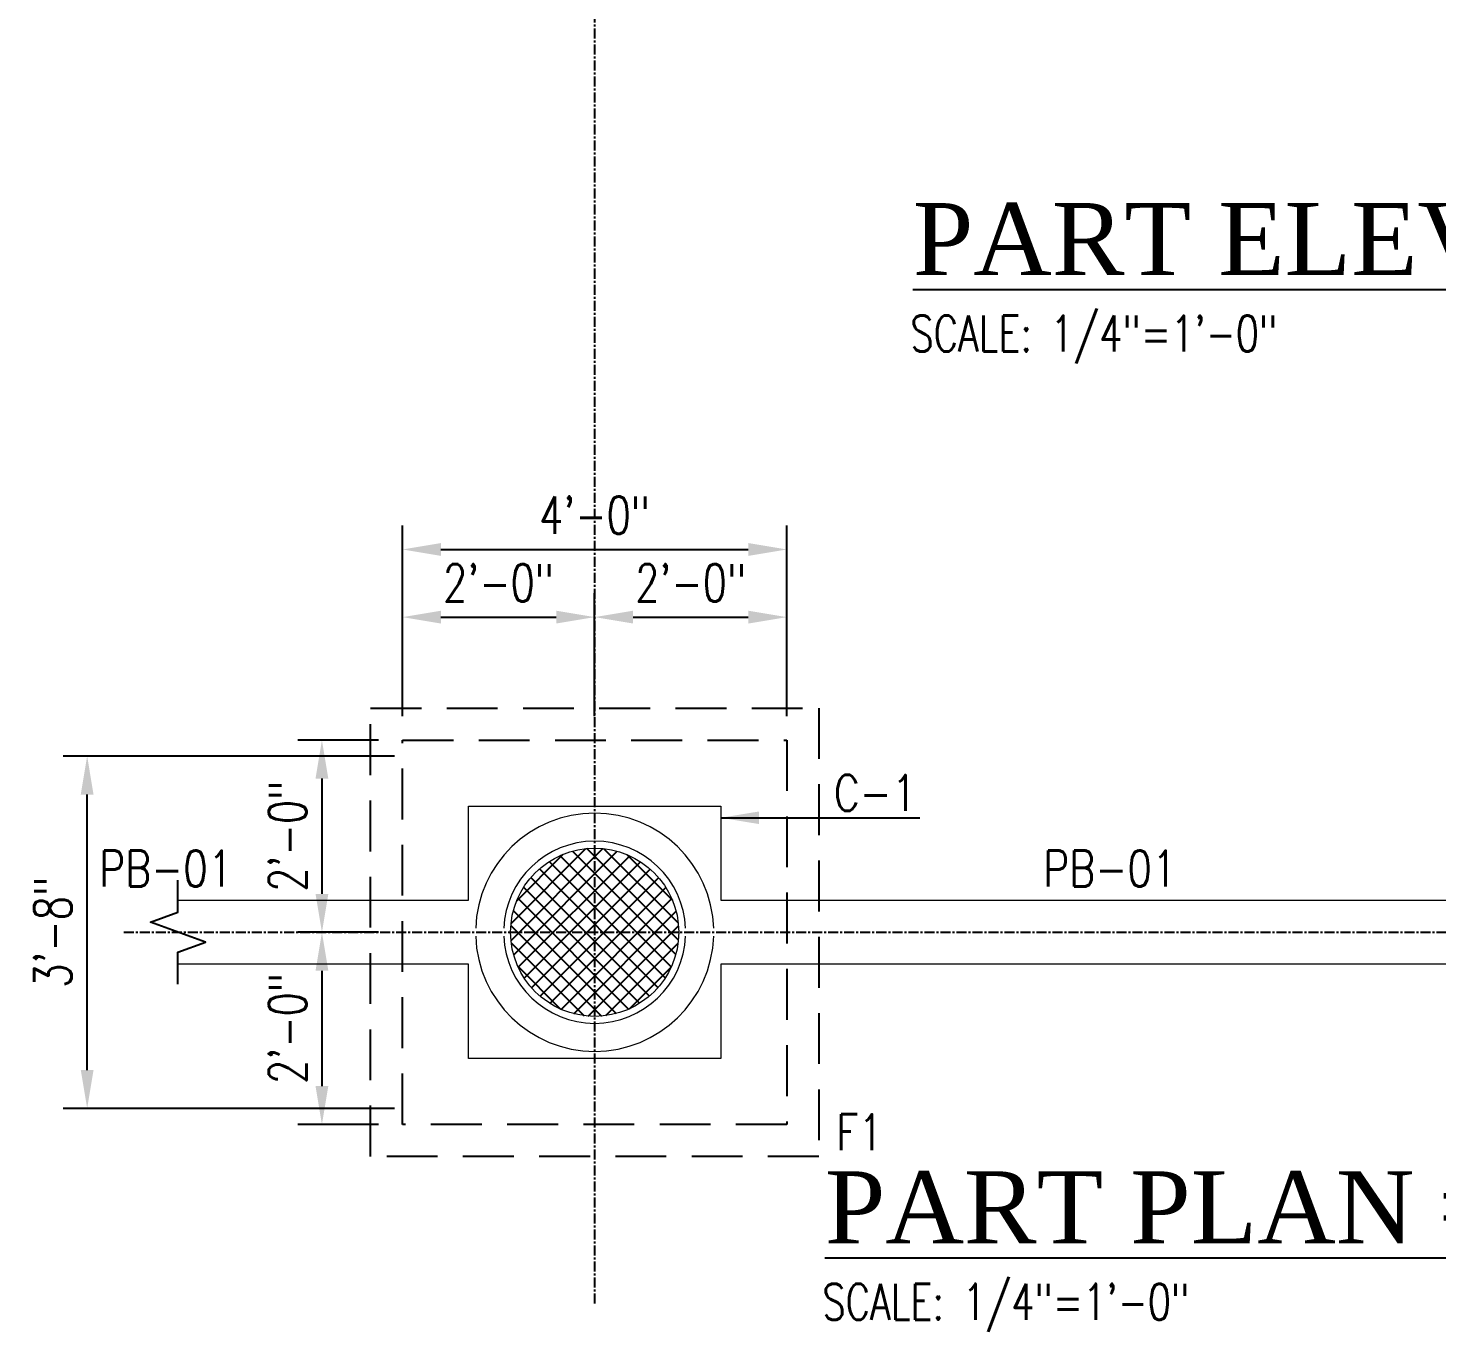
# Model space of a CAD drawing. Header units: inches. Extents: x 295786 to 300745, y 68261 to 70432.
# Drawn here: x 298697.4 to 298873.4, y 68689 to 68851.8 of the extents above; entities that cross this region are included whole.
import ezdxf

# ---------------------------------------------------------------- set-up
doc = ezdxf.new("R2010")
doc.units = ezdxf.units.IN
doc.header["$MEASUREMENT"] = 0
doc.linetypes.add('CENTER', pattern=[2, 1.25, -0.25, 0.25, -0.25])
doc.linetypes.add('HIDDEN', pattern=[9.525, 6.35, -3.175])
for name, color, linetype in [('A-TYP-BEAM', 3, 'Continuous'), ('A-TYP-BEAM TEXT', 2, 'Continuous'), ('A-TYP-DIM', 1, 'Continuous'), ('A-TYP-H-TEXT', 2, 'Continuous'), ('arch-elevation-1', 2, 'Continuous'), ('arch-elevation-2', 52, 'Continuous'), ('FOOTING', 4, 'Continuous'), ('GRID', 8, 'Continuous'), ('LAYER5', 5, 'Continuous')]:
    doc.layers.add(name, color=color, linetype=linetype)
doc.styles.add('HADINGS', font='times.ttf')
doc.styles.add('rizwan', font='romans.shx', dxfattribs={"width": 0.75})
doc.styles.add('STYLE4', font='romans.shx')
doc.dimstyles.new('STYLE-64', dxfattribs={"dimscale": 64, "dimtxt": 0.09375, "dimasz": 0.09375, "dimexe": 0.0625, "dimexo": 0.0625, "dimgap": 0.03125, "dimtad": 1, "dimzin": 3, "dimdsep": 46, "dimlunit": 4, "dimtxsty": 'rizwan', "dimcen": 0.125, "dimdle": 4, "dimclrd": 1, "dimclre": 1, "dimclrt": 2, "dimadec": 0, "dimazin": 0, "dimtfac": 0.5, "dimtix": 1, "dimtmove": 2, "dimatfit": 3, "dimfxl": 0, "dimfrac": 1, "dimtolj": 1, "dimtzin": 3, "dimarcsym": 0})

# ---------------------------------------------------------------- blocks, each defined once
blk = doc.blocks.new('*D92')
at = {"layer": 'A-TYP-DIM', "color": 1, "lineweight": -2, "ltscale": 1.5, "transparency": 16777216}
for p, q in [((298743.14, 68760.89), (298701.74, 68760.89)), ((298704.74, 68721.69), (298704.74, 68756.09)), ((298743.14, 68716.89), (298701.74, 68716.89))]:
    blk.add_line(p, q, dxfattribs=at)
at = {"layer": 'A-TYP-DIM', "color": 1, "ltscale": 1.5, "transparency": 16777216}
for points in [[(298703.94, 68756.09), (298705.54, 68756.09), (298704.74, 68760.89)], [(298703.94, 68721.69), (298705.54, 68721.69), (298704.74, 68716.89)]]:
    blk.add_solid(points, dxfattribs=at)
at = {"layer": 'Defpoints', "color": 0, "ltscale": 1.5, "transparency": 16777216}
for p in [(298704.74, 68760.89), (298746.14, 68760.89), (298746.14, 68716.89)]:
    blk.add_point(p, dxfattribs=at)
at = {"layer": 'A-TYP-DIM', "color": 2, "ltscale": 1.5, "transparency": 16777216, "insert": (298700.45, 68738.89), "char_height": 4.688, "attachment_point": 5, "rotation": 90, "style": 'rizwan'}
blk.add_mtext('\\A1;3\'-8"', dxfattribs=at)
blk = doc.blocks.new('*D160')
at = {"layer": 'A-TYP-DIM', "color": 1, "lineweight": -2, "ltscale": 1.5, "transparency": 16777216}
for p, q in [((298744.14, 68765.89), (298744.14, 68781.25)), ((298768.14, 68765.89), (298768.14, 68781.25)), ((298748.94, 68778.25), (298763.34, 68778.25))]:
    blk.add_line(p, q, dxfattribs=at)
at = {"layer": 'A-TYP-DIM', "color": 1, "ltscale": 1.5, "transparency": 16777216}
for points in [[(298748.94, 68779.05), (298748.94, 68777.45), (298744.14, 68778.25)], [(298763.34, 68779.05), (298763.34, 68777.45), (298768.14, 68778.25)]]:
    blk.add_solid(points, dxfattribs=at)
at = {"layer": 'Defpoints', "color": 0, "ltscale": 1.5, "transparency": 16777216}
for p in [(298768.14, 68778.25), (298744.14, 68762.89), (298768.14, 68762.89)]:
    blk.add_point(p, dxfattribs=at)
at = {"layer": 'A-TYP-DIM', "color": 2, "ltscale": 1.5, "transparency": 16777216, "insert": (298756.14, 68782.54), "char_height": 4.688, "attachment_point": 5, "style": 'rizwan'}
blk.add_mtext('\\A1;2\'-0"', dxfattribs=at)
blk = doc.blocks.new('*D161')
at = {"layer": 'A-TYP-DIM', "color": 1, "lineweight": -2, "ltscale": 1.5, "transparency": 16777216}
for p, q in [((298768.14, 68765.89), (298768.14, 68781.25)), ((298792.14, 68765.89), (298792.14, 68781.25)), ((298772.94, 68778.25), (298787.34, 68778.25))]:
    blk.add_line(p, q, dxfattribs=at)
at = {"layer": 'A-TYP-DIM', "color": 1, "ltscale": 1.5, "transparency": 16777216}
for points in [[(298772.94, 68779.05), (298772.94, 68777.45), (298768.14, 68778.25)], [(298787.34, 68779.05), (298787.34, 68777.45), (298792.14, 68778.25)]]:
    blk.add_solid(points, dxfattribs=at)
at = {"layer": 'Defpoints', "color": 0, "ltscale": 1.5, "transparency": 16777216}
for p in [(298792.14, 68778.25), (298768.14, 68762.89), (298792.14, 68762.89)]:
    blk.add_point(p, dxfattribs=at)
at = {"layer": 'A-TYP-DIM', "color": 2, "ltscale": 1.5, "transparency": 16777216, "insert": (298780.14, 68782.54), "char_height": 4.688, "attachment_point": 5, "style": 'rizwan'}
blk.add_mtext('\\A1;2\'-0"', dxfattribs=at)
blk = doc.blocks.new('*D162')
at = {"layer": 'A-TYP-DIM', "color": 1, "lineweight": -2, "ltscale": 1.5, "transparency": 16777216}
for p, q in [((298744.14, 68765.89), (298744.14, 68789.7)), ((298792.14, 68765.89), (298792.14, 68789.7)), ((298748.94, 68786.7), (298787.34, 68786.7))]:
    blk.add_line(p, q, dxfattribs=at)
at = {"layer": 'A-TYP-DIM', "color": 1, "ltscale": 1.5, "transparency": 16777216}
for points in [[(298748.94, 68787.5), (298748.94, 68785.9), (298744.14, 68786.7)], [(298787.34, 68787.5), (298787.34, 68785.9), (298792.14, 68786.7)]]:
    blk.add_solid(points, dxfattribs=at)
at = {"layer": 'Defpoints', "color": 0, "ltscale": 1.5, "transparency": 16777216}
for p in [(298792.14, 68786.7), (298744.14, 68762.89), (298792.14, 68762.89)]:
    blk.add_point(p, dxfattribs=at)
at = {"layer": 'A-TYP-DIM', "color": 2, "ltscale": 1.5, "transparency": 16777216, "insert": (298768.14, 68790.99), "char_height": 4.688, "attachment_point": 5, "style": 'rizwan'}
blk.add_mtext('\\A1;4\'-0"', dxfattribs=at)
blk = doc.blocks.new('*D163')
at = {"layer": 'A-TYP-DIM', "color": 1, "lineweight": -2, "ltscale": 1.5, "transparency": 16777216}
for p, q in [((298741.14, 68762.89), (298731.07, 68762.89)), ((298734.07, 68758.09), (298734.07, 68743.69)), ((298741.14, 68738.89), (298731.07, 68738.89))]:
    blk.add_line(p, q, dxfattribs=at)
at = {"layer": 'A-TYP-DIM', "color": 1, "ltscale": 1.5, "transparency": 16777216}
for points in [[(298733.27, 68758.09), (298734.87, 68758.09), (298734.07, 68762.89)], [(298733.27, 68743.69), (298734.87, 68743.69), (298734.07, 68738.89)]]:
    blk.add_solid(points, dxfattribs=at)
at = {"layer": 'Defpoints', "color": 0, "ltscale": 1.5, "transparency": 16777216}
for p in [(298744.14, 68762.89), (298734.07, 68738.89), (298744.14, 68738.89)]:
    blk.add_point(p, dxfattribs=at)
at = {"layer": 'A-TYP-DIM', "color": 2, "ltscale": 1.5, "transparency": 16777216, "insert": (298729.78, 68750.89), "char_height": 4.688, "attachment_point": 5, "rotation": 90, "style": 'rizwan'}
blk.add_mtext('\\A1;2\'-0"', dxfattribs=at)
blk = doc.blocks.new('*D164')
at = {"layer": 'A-TYP-DIM', "color": 1, "lineweight": -2, "ltscale": 1.5, "transparency": 16777216}
for p, q in [((298741.14, 68738.89), (298731.07, 68738.89)), ((298734.07, 68734.09), (298734.07, 68719.69)), ((298741.14, 68714.89), (298731.07, 68714.89))]:
    blk.add_line(p, q, dxfattribs=at)
at = {"layer": 'A-TYP-DIM', "color": 1, "ltscale": 1.5, "transparency": 16777216}
for points in [[(298733.27, 68734.09), (298734.87, 68734.09), (298734.07, 68738.89)], [(298733.27, 68719.69), (298734.87, 68719.69), (298734.07, 68714.89)]]:
    blk.add_solid(points, dxfattribs=at)
at = {"layer": 'Defpoints', "color": 0, "ltscale": 1.5, "transparency": 16777216}
for p in [(298744.14, 68738.89), (298734.07, 68714.89), (298744.14, 68714.89)]:
    blk.add_point(p, dxfattribs=at)
at = {"layer": 'A-TYP-DIM', "color": 2, "ltscale": 1.5, "transparency": 16777216, "insert": (298729.78, 68726.89), "char_height": 4.688, "attachment_point": 5, "rotation": 90, "style": 'rizwan'}
blk.add_mtext('\\A1;2\'-0"', dxfattribs=at)

msp = doc.modelspace()

# ---------------------------------------------------------------- hatches: boundary and pattern name
at = {"layer": 'arch-elevation-1'}
h = msp.add_hatch(dxfattribs=at)
h.set_pattern_fill('ANSI37', color=1, scale=12, style=0)
h.set_pattern_definition([(45, (-417192.294, -300783.5403), (-1.0606601718, 1.0606601718), []), (135, (-417192.294, -300783.5403), (-1.0606601718, -1.0606601718), [])])
edge = h.paths.add_edge_path()
edge.add_arc((298768.14307087, 68738.89453779), 10.5, 0, 360)

# ---------------------------------------------------------------- linework, layer by layer
at = {"layer": 'A-TYP-BEAM', "color": 1, "linetype": 'Continuous'}
msp.add_lwpolyline([(298716.08071521, 68732.39453779), (298716.08071521, 68736.39453779), (298719.51506199, 68737.64453779), (298712.64636844, 68740.14453779), (298716.08071521, 68741.39453779), (298716.08071521, 68745.39453779)], dxfattribs=at)
at = {"layer": 'arch-elevation-2', "lineweight": 0}
for points in [[(298716.08071521, 68742.89453779), (298752.39307087, 68742.89453779), (298752.39307087, 68754.64453779), (298783.89307087, 68754.64453779), (298783.89307087, 68742.89453779), (298931.39307088, 68742.89453779)], [(298931.39307088, 68734.89453779), (298783.89307087, 68734.89453779), (298783.89307087, 68723.14453779), (298752.39307087, 68723.14453779), (298752.39307087, 68734.89453779), (298716.08071521, 68734.89453779)]]:
    msp.add_lwpolyline(points, dxfattribs=at)
for radius, start, end in [(14.875, 1.9262714072, 178.0737285928), (11.375, 2.5193075206, 177.4806924794), (14.875, 181.9262714105, 358.0737285895), (11.375, 182.5193075206, 357.4806924794)]:
    msp.add_arc((298768.14307087, 68738.89453779), radius, start, end, dxfattribs=at)
at = {"layer": 'FOOTING', "color": 1, "linetype": 'HIDDEN'}
for points in [[(298740.14307087, 68766.89453779), (298796.14307087, 68766.89453779), (298796.14307087, 68710.8945378), (298740.14307087, 68710.8945378)], [(298744.14307087, 68762.89453779), (298792.14307087, 68762.89453779), (298792.14307087, 68714.8945378), (298744.14307087, 68714.8945378)]]:
    msp.add_lwpolyline(points, close=True, dxfattribs=at)
at = {"layer": 'GRID', "linetype": 'CENTER'}
for p, q in [((298768.14307087, 68692.51781702), (298768.14307088, 69095.69963382)), ((298709.33118035, 68738.89453779), (299180.20542653, 68738.89453779))]:
    msp.add_line(p, q, dxfattribs=at)
at = {"layer": 'LAYER5', "lineweight": 0}
msp.add_circle((298768.14307087, 68738.89453779), 10.5, dxfattribs=at)

# ---------------------------------------------------------------- texts
at = {"layer": 'A-TYP-BEAM TEXT', "style": 'STYLE4', "width": 0.8}
for s, p in [('C-1', (298798.01472676, 68754.04328991)), ('PB-01', (298706.25124903, 68744.59651687)), ('PB-01', (298824.19728276, 68744.59651687)), ('F1', (298798.30270636, 68711.66155151))]:
    msp.add_text(s, height=4.5, dxfattribs=at).set_placement(p)
at = {"layer": 'A-TYP-H-TEXT', "color": 5, "style": 'HADINGS'}
for s, p in [('%%UPART ELEVATION # 2', (298807.89444942, 68820.96651655)), ('%%UPART PLAN # 2 ', (298796.90284788, 68700.04497351))]:
    msp.add_text(s, height=9, dxfattribs=at).set_placement(p)
at = {"layer": 'A-TYP-H-TEXT', "style": 'rizwan', "width": 0.75}
for p in [(298807.59932549, 68811.41852193), (298796.60772394, 68690.49697888)]:
    msp.add_text('SCALE: 1/4"=1\'-0"', height=4.5, dxfattribs=at).set_placement(p)

# ---------------------------------------------------------------- dimensions: what is measured, and where the dimension line sits
at = {"layer": 'A-TYP-DIM', "ltscale": 1.5}
for base, p1, p2, picture, middle in [((298792.14307087, 68786.69875011), (298744.14307087, 68762.89453779), (298792.14307087, 68762.89453779), '*D162', (298768.14307087, 68790.98892869)), ((298768.14307087, 68778.25436708), (298744.14307087, 68762.89453779), (298768.14307087, 68762.89453779), '*D160', (298756.14307087, 68782.54454566)), ((298792.14307087, 68778.25436708), (298768.14307087, 68762.89453779), (298792.14307087, 68762.89453779), '*D161', (298780.14307087, 68782.54454566))]:
    dim = msp.add_linear_dim(base=base, p1=p1, p2=p2, dimstyle='STYLE-64', override={"dimscale": 48, "dimtxt": 0.097656, "dimasz": 0.1, "dimtmove": 0, "dimatfit": 2}, dxfattribs=at)
    dim.commit()
    dim.dimension.update_dxf_attribs({"geometry": picture, "text_midpoint": middle})
for base, p1, p2, picture, middle in [((298734.0723065, 68738.89453779), (298744.14307087, 68762.89453779), (298744.14307087, 68738.89453779), '*D163', (298729.78212793, 68750.89453779)), ((298704.73650593, 68760.89453779), (298746.14307087, 68716.8945378), (298746.14307087, 68760.89453779), '*D92', (298700.44632736, 68738.89453779)), ((298734.0723065, 68714.8945378), (298744.14307087, 68738.89453779), (298744.14307087, 68714.8945378), '*D164', (298729.78212793, 68726.89453779))]:
    dim = msp.add_linear_dim(base=base, p1=p1, p2=p2, angle=90, dimstyle='STYLE-64', override={"dimscale": 48, "dimtxt": 0.097656, "dimasz": 0.1, "dimtmove": 0, "dimatfit": 2}, dxfattribs=at)
    dim.commit()
    dim.dimension.update_dxf_attribs({"geometry": picture, "text_midpoint": middle})

# ---------------------------------------------------------------- leaders
msp.add_leader([(298783.89307087, 68753.19274602), (298808.77010243, 68753.19274602)], dimstyle='STYLE-64', override={"dimscale": 48, "dimtxt": 0.097656, "dimasz": 0.1, "dimtmove": 0, "dimatfit": 2}, dxfattribs=at)

doc.saveas('drawing.dxf')
